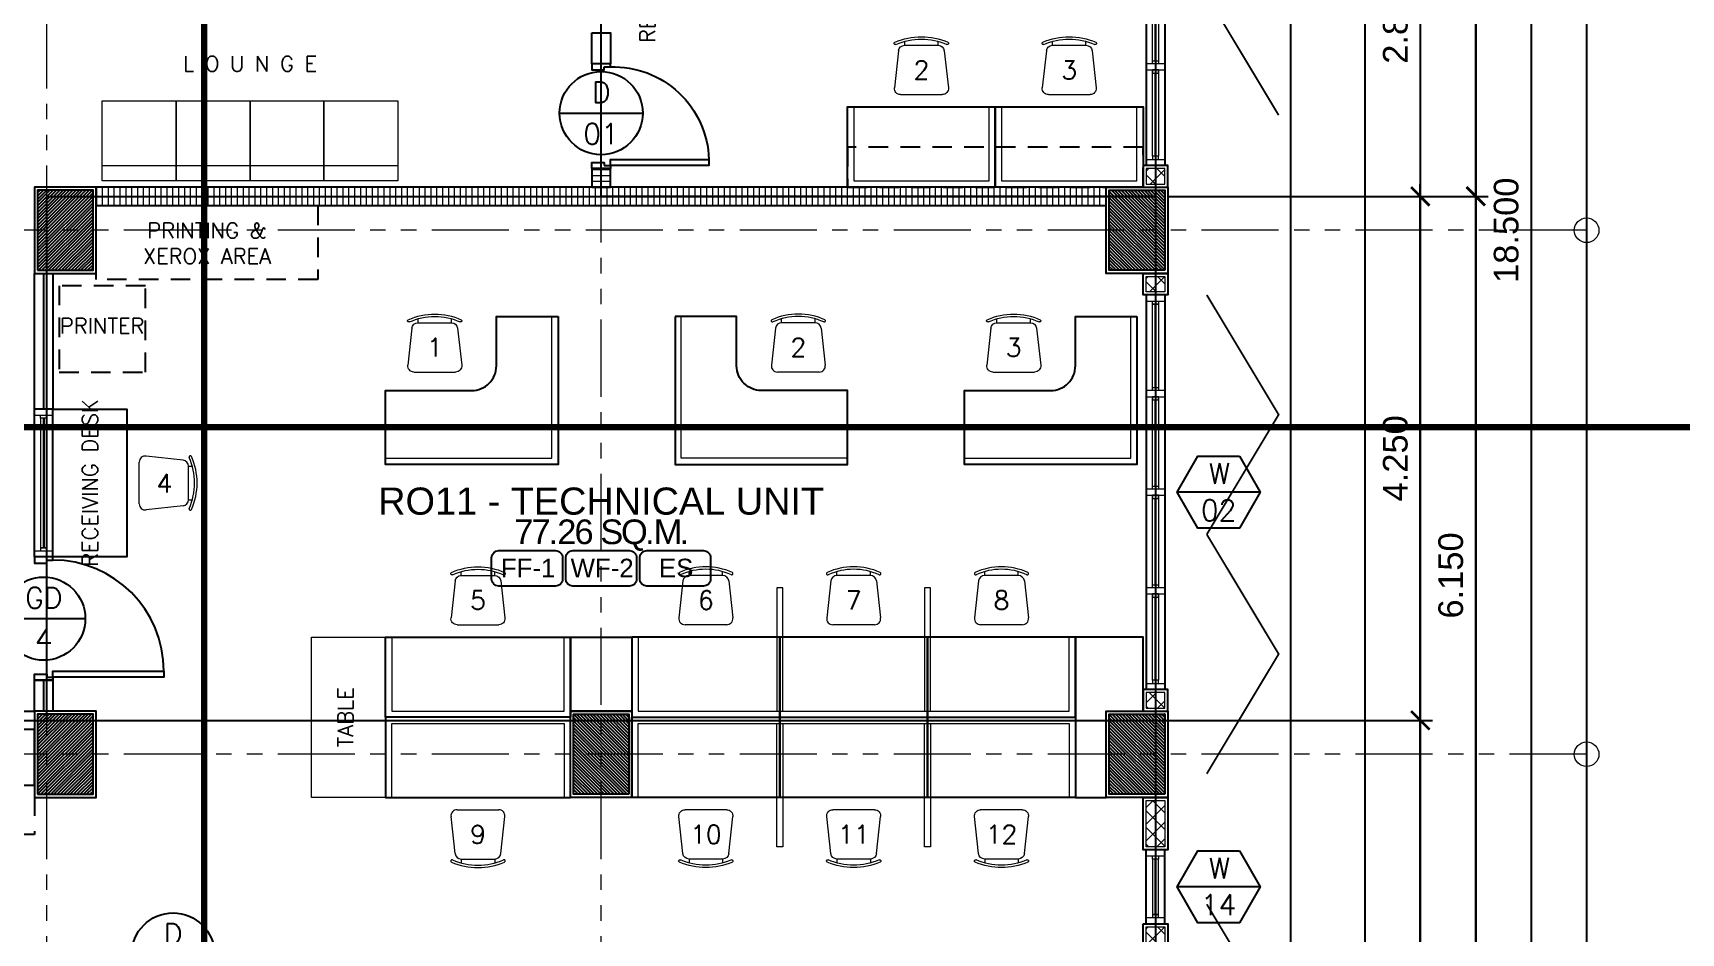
# Model space of a CAD drawing. Header units: metres. Extents: x -12400 to 1, y 0 to 106422.
# Drawn here: x -12069.87 to -12056.49, y 106392.12 to 106399.42 of the extents above; entities that cross this region are included whole.
import ezdxf
from ezdxf.enums import TextEntityAlignment as Align

# ---------------------------------------------------------------- set-up
doc = ezdxf.new("R2010")
doc.units = ezdxf.units.M
doc.header["$PDMODE"] = 35
for name, pattern in [('CENTER', [2, 1.25, -0.25, 0.25, -0.25]), ('DASHED2', [0.375, 0.25, -0.125]), ('HIDDEN2', [4.762499999999999, 3.175, -1.5875]), ('PHANTOM2', [1.25, 0.625, -0.125, 0.125, -0.125, 0.125, -0.125])]:
    doc.linetypes.add(name, pattern=pattern)
for name, color, linetype, lineweight in [('.3', 6, 'Continuous', 30), ('0.1', 1, 'Continuous', 9), ('0.20', 2, 'Continuous', 20), ('A-DIM-100', 8, 'Continuous', 0), ('CHAIR', 45, 'Continuous', 20), ('DIM 001', 251, 'Continuous', 13), ('FURN', 8, 'Continuous', 5), ('FURN 0009', 49, 'Continuous', 9), ('HATCH', 250, 'Continuous', 5), ('W', 140, 'Continuous', 80)]:
    doc.layers.add(name, color=color, linetype=linetype, lineweight=lineweight)
for name, color, linetype in [('1AR', 1, 'Continuous'), ('A-FURNITURE', 1, 'Continuous'), ('AR-WALL', 7, 'Continuous'), ('FIXTURE', 35, 'Continuous'), ('FURNITURE', 1, 'Continuous'), ('SCH-DOOR', 23, 'Continuous'), ('SCH-FLR', 224, 'Continuous'), ('SCH-WIND', 181, 'Continuous'), ('stone', 15, 'Continuous'), ('txt', 2, 'Continuous'), ('WALL', 7, 'Continuous'), ('WINDOW', 1, 'Continuous')]:
    doc.layers.add(name, color=color, linetype=linetype)
doc.layers.add('GUIDELINES', color=206, linetype='Continuous', plot=False)
doc.styles.add('arial', font='arial.ttf')
doc.styles.add('Arial-Bold', font='arial.ttf')
doc.styles.add('ATTR', font='romans.shx', dxfattribs={"width": 0.8, "height": 0.7})
doc.styles.add('DIMTXT-100', font='arial.ttf')
doc.styles.add('swis721', font='swiss.ttf')
doc.styles.add('T-0.15', font='romans.shx', dxfattribs={"height": 0.15})
doc.styles.add('T.25', font='romans.shx', dxfattribs={"height": 0.2})
doc.dimstyles.new('D-100', dxfattribs={"dimtxt": 0.2, "dimasz": 0.15, "dimexe": 0.1, "dimexo": 0.1, "dimgap": 0.1, "dimtad": 1, "dimdec": 3, "dimzin": 4, "dimdsep": 46, "dimtxsty": 'DIMTXT-100', "dimblk": 'ARCHTICK', "dimcen": 0.2, "dimdle": 0.1, "dimclrd": 8, "dimclre": 8, "dimclrt": 2, "dimadec": 0, "dimazin": 1, "dimtfac": 1, "dimtdec": 3, "dimtofl": 0, "dimtmove": 2, "dimatfit": 3, "dimfxl": 1, "dimarcsym": 0})
doc.dimstyles.new('DIM 200', dxfattribs={"dimtxt": 200, "dimasz": 1, "dimexe": 0, "dimexo": 40, "dimgap": 50, "dimtad": 1, "dimtoh": 1, "dimdec": 0, "dimlfac": 2, "dimtxsty": 'swis721', "dimblk": 'CIR', "dimcen": 0, "dimclrd": 155, "dimclre": 155, "dimclrt": 4, "dimadec": 0, "dimazin": 0, "dimtfac": 1, "dimtdec": 0, "dimtix": 1, "dimtmove": 1, "dimatfit": 3, "dimldrblk": 'CIR', "dimfxl": 0, "dimarcsym": 0})

# ---------------------------------------------------------------- blocks, each defined once
blk = doc.blocks.new('CIR')
at = {"color": 4}
blk.add_circle((0, 0), 50, dxfattribs=at)
blk = doc.blocks.new('D-TAG')
at = {"layer": 'SCH-DOOR'}
blk.add_line((-0.2999999999883585, 0), (0.2999999999883585, 0), dxfattribs=at)
blk.add_circle((0, 5.821121362714621e-11), 0.3, dxfattribs=at)
at = {"layer": 'SCH-DOOR', "color": 2, "style": 'T-0.15'}
for tag, p in [('D-TAG', (-7.105427357601002e-14, 0.150000000029106)), ('D-NO', (-7.105427357601002e-14, -0.1499999999709054))]:
    blk.add_attdef(tag, text='', height=0.15, dxfattribs=at).set_placement(p, align=Align.MIDDLE_CENTER)
blk = doc.blocks.new('_ArchTick')
at = {"color": 0, "linetype": 'ByBlock', "const_width": 0.15}
blk.add_lwpolyline([(-0.5, -0.5), (0.5, 0.5)], dxfattribs=at)
blk = doc.blocks.new('*D1867')
at = {"layer": 'DEFPOINTS', "color": 0, "transparency": 16777216}
for p in [(-12060.75441529414, 106407.0702236537), (-12060.75441529411, 106388.5702236537), (-12057.70441529416, 106388.5702236537)]:
    blk.add_point(p, dxfattribs=at)
at = {"layer": 'DIM 001', "color": 8, "lineweight": -2, "transparency": 16777216}
for p, q in [((-12057.70441529416, 106407.1702236537), (-12057.70441529416, 106388.4702236537)), ((-12060.65441529414, 106407.0702236537), (-12057.60441529416, 106407.0702236537)), ((-12060.65441529411, 106388.5702236537), (-12057.60441529416, 106388.5702236537))]:
    blk.add_line(p, q, dxfattribs=at)
at = {"layer": 'DIM 001', "color": 8, "lineweight": -2, "transparency": 16777216, "xscale": 0.15, "yscale": 0.15, "zscale": 0.15}
for p, rotation in [((-12057.70441529416, 106407.0702236537), 90), ((-12057.70441529416, 106388.5702236537), 270)]:
    blk.add_blockref('_ArchTick', p, dxfattribs=dict(at, rotation=rotation))
at = {"layer": 'DIM 001', "color": 2, "transparency": 16777216, "insert": (-12057.90652989167, 106397.8202236537), "char_height": 0.2, "attachment_point": 5, "rotation": 90, "style": 'DIMTXT-100'}
blk.add_mtext('18.500', dxfattribs=at)
blk = doc.blocks.new('*D1870')
at = {"layer": 'DEFPOINTS', "color": 0, "transparency": 16777216}
for p in [(-12060.75441529414, 106398.0952236537), (-12058.15441529416, 106398.0952236537), (-12060.75441529414, 106391.9452236538)]:
    blk.add_point(p, dxfattribs=at)
at = {"layer": 'DIM 001', "color": 8, "lineweight": -2, "transparency": 16777216}
for p, q in [((-12058.15441529416, 106391.8452236538), (-12058.15441529416, 106398.1952236537)), ((-12060.65441529414, 106398.0952236537), (-12058.05441529416, 106398.0952236537)), ((-12060.65441529414, 106391.9452236538), (-12058.05441529416, 106391.9452236538))]:
    blk.add_line(p, q, dxfattribs=at)
at = {"layer": 'DIM 001', "color": 8, "lineweight": -2, "transparency": 16777216, "xscale": 0.15, "yscale": 0.15, "zscale": 0.15}
for p, rotation in [((-12058.15441529416, 106398.0952236537), 90), ((-12058.15441529416, 106391.9452236538), 270)]:
    blk.add_blockref('_ArchTick', p, dxfattribs=dict(at, rotation=rotation))
at = {"layer": 'DIM 001', "color": 2, "transparency": 16777216, "insert": (-12058.35652989167, 106395.0202236537), "char_height": 0.2, "attachment_point": 5, "rotation": 90, "style": 'DIMTXT-100'}
blk.add_mtext('6.150', dxfattribs=at)
blk = doc.blocks.new('*D1871')
at = {"layer": 'DEFPOINTS', "color": 0, "transparency": 16777216}
for p in [(-12060.75441529414, 106404.0702236537), (-12058.15441529417, 106404.0702236537), (-12060.75441529414, 106398.0952236537)]:
    blk.add_point(p, dxfattribs=at)
at = {"layer": 'DIM 001', "color": 8, "lineweight": -2, "transparency": 16777216}
for p, q in [((-12058.15441529417, 106397.9952236537), (-12058.15441529417, 106404.1702236537)), ((-12060.65441529414, 106404.0702236537), (-12058.05441529417, 106404.0702236537)), ((-12060.65441529414, 106398.0952236537), (-12058.05441529417, 106398.0952236537))]:
    blk.add_line(p, q, dxfattribs=at)
at = {"layer": 'DIM 001', "color": 8, "lineweight": -2, "transparency": 16777216, "xscale": 0.15, "yscale": 0.15, "zscale": 0.15}
for p, rotation in [((-12058.15441529417, 106404.0702236537), 90), ((-12058.15441529417, 106398.0952236537), 270)]:
    blk.add_blockref('_ArchTick', p, dxfattribs=dict(at, rotation=rotation))
at = {"layer": 'DIM 001', "color": 2, "transparency": 16777216, "insert": (-12058.35652989168, 106401.0827236537), "char_height": 0.2, "attachment_point": 5, "rotation": 90, "style": 'DIMTXT-100'}
blk.add_mtext('5.975', dxfattribs=at)
blk = doc.blocks.new('*D1874')
at = {"layer": 'DEFPOINTS', "color": 0, "transparency": 16777216}
for p in [(-12065.25441529414, 106400.9452236537), (-12060.75441529414, 106398.0952236537), (-12058.60441529416, 106398.0952236537)]:
    blk.add_point(p, dxfattribs=at)
at = {"layer": 'DIM 001', "color": 8, "lineweight": -2, "transparency": 16777216}
for p, q in [((-12065.15441529414, 106400.9452236537), (-12058.50441529416, 106400.9452236537)), ((-12058.60441529416, 106401.0452236538), (-12058.60441529416, 106397.9952236537)), ((-12060.65441529414, 106398.0952236537), (-12058.50441529416, 106398.0952236537))]:
    blk.add_line(p, q, dxfattribs=at)
at = {"layer": 'DIM 001', "color": 8, "lineweight": -2, "transparency": 16777216, "xscale": 0.15, "yscale": 0.15, "zscale": 0.15}
for p, rotation in [((-12058.60441529416, 106400.9452236537), 90), ((-12058.60441529416, 106398.0952236537), 270)]:
    blk.add_blockref('_ArchTick', p, dxfattribs=dict(at, rotation=rotation))
at = {"layer": 'DIM 001', "color": 2, "transparency": 16777216, "insert": (-12058.80652989168, 106399.5202236537), "char_height": 0.2, "attachment_point": 5, "rotation": 90, "style": 'DIMTXT-100'}
blk.add_mtext('2.850', dxfattribs=at)
blk = doc.blocks.new('*D1876')
at = {"layer": 'DEFPOINTS', "color": 0, "transparency": 16777216}
for p in [(-12069.75441529414, 106393.8452236537), (-12058.60441529416, 106393.8452236537), (-12060.75441529412, 106389.5702236539)]:
    blk.add_point(p, dxfattribs=at)
at = {"layer": 'DIM 001', "color": 8, "lineweight": -2, "transparency": 16777216}
for p, q in [((-12069.65441529414, 106393.8452236537), (-12058.50441529416, 106393.8452236537)), ((-12058.60441529416, 106389.4702236539), (-12058.60441529416, 106393.9452236537)), ((-12060.65441529412, 106389.5702236539), (-12058.50441529416, 106389.5702236539))]:
    blk.add_line(p, q, dxfattribs=at)
at = {"layer": 'DIM 001', "color": 8, "lineweight": -2, "transparency": 16777216, "xscale": 0.15, "yscale": 0.15, "zscale": 0.15}
for p, rotation in [((-12058.60441529416, 106393.8452236537), 90), ((-12058.60441529416, 106389.5702236539), 270)]:
    blk.add_blockref('_ArchTick', p, dxfattribs=dict(at, rotation=rotation))
at = {"layer": 'DIM 001', "color": 2, "transparency": 16777216, "insert": (-12058.80652989168, 106391.7077236538), "char_height": 0.2, "attachment_point": 5, "rotation": 90, "style": 'DIMTXT-100'}
blk.add_mtext('4.275', dxfattribs=at)
blk = doc.blocks.new('*D1855')
at = {"layer": 'DEFPOINTS', "color": 0, "transparency": 16777216}
for p in [(-12071.27941529413, 106398.7202236537), (-12069.75441529414, 106388.5702236537), (-12071.27941529413, 106385.3202236537)]:
    blk.add_point(p, dxfattribs=at)
at = {"layer": 'DIM 001', "color": 8, "lineweight": -2, "transparency": 16777216}
for p, q in [((-12071.27941529413, 106398.6202236537), (-12071.27941529413, 106385.2202236537)), ((-12069.75441529414, 106388.4702236537), (-12069.75441529414, 106385.2202236537)), ((-12069.65441529414, 106385.3202236537), (-12071.37941529413, 106385.3202236537))]:
    blk.add_line(p, q, dxfattribs=at)
at = {"layer": 'DIM 001', "color": 8, "lineweight": -2, "transparency": 16777216, "xscale": 0.15, "yscale": 0.15, "zscale": 0.15, "rotation": 180}
blk.add_blockref('_ArchTick', (-12071.27941529413, 106385.3202236537), dxfattribs=at)
at = {"layer": 'DIM 001', "color": 8, "lineweight": -2, "transparency": 16777216, "xscale": 0.15, "yscale": 0.15, "zscale": 0.15}
blk.add_blockref('_ArchTick', (-12069.75441529414, 106385.3202236537), dxfattribs=at)
at = {"layer": 'DIM 001', "color": 2, "transparency": 16777216, "insert": (-12070.51691529413, 106385.5223382512), "char_height": 0.2, "attachment_point": 5, "style": 'DIMTXT-100'}
blk.add_mtext('1.525', dxfattribs=at)
blk = doc.blocks.new('A$C1B753C5A')
at = {"layer": 'WALL'}
h = blk.add_hatch(dxfattribs=at)
h.set_pattern_fill('ANSI31', color=250, scale=0.15)
h.set_pattern_definition([(45, (-1494.388102653662, 303.0677240852394), (-0.01325825214724777, 0.01325825214724777), [])])
h.paths.add_polyline_path([(0.4750000000001364, 0.6749999999999545), (0.02500000000009089, 0.6749999999999545), (0.02500000000009095, 0.02499999999997721), (0.4750000000001364, 0.02499999999997721)])
at = {"color": 7}
blk.add_lwpolyline([(0, 0), (0.5000000000002274, 0), (0.5000000000002274, 0.6999999999999318), (0, 0.6999999999999318)], close=True, dxfattribs=at)
at = {"layer": 'stone', "color": 5}
blk.add_lwpolyline([(0.02500000000009095, 0.02499999999997726), (0.4750000000001364, 0.02499999999997726), (0.4750000000001364, 0.6749999999999545), (0.02500000000009095, 0.6749999999999545)], close=True, dxfattribs=at)
blk = doc.blocks.new('COLUMNS2F')
for p in [(-12146.05441529414, 106334.6499565114), (-12146.05441529414, 106330.3999565114)]:
    blk.add_blockref('A$C1B753C5A', p)
at = {"xscale": -1}
for p in [(-12136.85441529414, 106334.6499565114), (-12141.20441529414, 106330.3999565114), (-12136.85441529414, 106330.3999565114)]:
    blk.add_blockref('A$C1B753C5A', p, dxfattribs=at)
blk = doc.blocks.new('A$C5BEE79EC')
at = {"layer": 'FIXTURE', "color": 3}
for points in [[(-0.1000000000003638, 0.8250000000008413), (-0.1500000000000909, 0.8250000000008413), (-0.1500000000000909, 0.850000000001387), (0, 0.850000000001387), (0, 0.8000000000002956), (-0.1000000000003638, 0.8000000000002956), (-0.1000000000003638, 0.8250000000008413)], [(-0.1000000000003638, 0.0250000000005457), (-0.1500000000000909, 0.0250000000005457), (-0.1500000000000909, 0), (0, 0), (0, 0.05000000000109139), (-0.1000000000003638, 0.05000000000109139), (-0.1000000000003638, 0.0250000000005457)]]:
    blk.add_lwpolyline(points, dxfattribs=at)
at = {"layer": 'FIXTURE', "color": 2, "ltscale": 0.3}
blk.add_lwpolyline([(-0.1500000000000909, 0.0250000000005457), (-0.1500000000000909, 0.0750000000007276), (-0.9500000000003865, 0.0750000000007276), (-0.9500000000003865, 0.0250000000005457)], close=True, dxfattribs=at)
at = {"layer": 'FIXTURE', "color": 1}
blk.add_arc((-0.1750000000002387, 0.05000000000063665), 0.7754031209637504, 88.15238973399559, 178.1523897339972, dxfattribs=at)
blk = doc.blocks.new('new chair')
at = {"layer": 'FURN 0009', "color": 1, "lineweight": 9}
for p, q in [((-135.8034158992814, 400), (-135.803415899165, 431.6333479945315)), ((135.8034158993978, 400), (135.8034158993978, 431.6333479944151)), ((-185.4976026327349, 355.5215763038723), (-218.8309359660489, 55.52157630375586)), ((135.8034158993978, 400), (-135.8034158992814, 400)), ((185.4976026370423, 355.5215763018932), (218.8309359704144, 55.52157630189322)), ((169.1367492326535, 2.328306436538696e-10), (-169.1367492326535, 2.328306436538696e-10))]:
    blk.add_line(p, q, dxfattribs=at)
for centre, radius, start, end in [((-210.9529411762487, 415.4054511487484), 9.999999999999588, 113.8726975280942, 293.8726975280942), ((0, -61.24999999941792), 531.2499999999792, 66.12730247190576, 113.8726975280942), ((0, -61.24999999941792), 511.2499999999808, 66.12730247190576, 113.8726975280942), ((210.9529411806725, 415.4054511466529), 9.999999999999588, 246.1273024719058, 66.12730247190576), ((-135.803415899165, 350.0000000002328), 49.99999999999812, 90, 173.659808247256), ((135.8034158995142, 350.0000000004657), 49.99999999999812, 6.340191746267892, 90), ((-169.1367492325371, 50.00000000046566), 49.99999999999812, 173.659808247256, 270), ((169.1367492326535, 50.00000000046566), 49.99999999999812, 270, 6.340191746267892)]:
    blk.add_arc(centre, radius, start, end, dxfattribs=at)
blk = doc.blocks.new('A$C16F36A1B')
at = {"layer": 'A-FURNITURE', "color": 15}
blk.add_lwpolyline([(0.6000000000058208, 0.6499999999068677), (0.6000000000058208, 0), (-0.6000000000058208, 0), (-0.6000000000058208, 0.6499999999068677)], close=True, dxfattribs=at)
at = {"layer": 'A-FURNITURE', "color": 2, "lineweight": 0}
blk.add_lwpolyline([(-0.6000000000058208, 0), (-0.6000000000058208, 0.6499999999068677), (0.6000000000058208, 0.6499999999068677), (0.6000000000058208, 0), (0.5500000000065484, 0), (0.5500000000065484, 0.5999999999039574), (-0.5500000000065484, 0.5999999999039574), (-0.5500000000065484, 0)], close=True, dxfattribs=at)
at = {"lineweight": 0, "xscale": -0.001, "yscale": 0.001, "zscale": 0.001, "rotation": 180}
blk.add_blockref('new chair', (-2.91038304567337e-11, -0.1000000000931323), dxfattribs=at)
blk = doc.blocks.new('A$C44F45FDA')
at = {"layer": 'A-FURNITURE', "color": 15}
for points in [[(-0.6000000000167347, 0.6500000000087311), (-0.6000000000185537, 0), (-1.800000000055661, 0), (-1.800000000052023, 0.6500000000087311)], [(0.6000000000203727, 0.6499999999941792), (0.6000000000185537, 0), (-0.6000000000185537, 0), (-0.6000000000167347, 0.6499999999941792)], [(1.80000000005748, 0.6499999999941792), (1.800000000055661, 0), (0.6000000000185537, 0), (0.6000000000203727, 0.6499999999941792)]]:
    blk.add_lwpolyline(points, close=True, dxfattribs=at)
at = {"layer": 'A-FURNITURE', "color": 2, "lineweight": 0}
blk.add_lwpolyline([(-1.75000000005457, 0), (-1.750000000052751, 0.5999999999912689), (1.750000000058208, 0.5999999999912689), (1.750000000058208, 0), (1.80000000005748, 0), (1.80000000005748, 0.6499999999941792), (-1.800000000052023, 0.6499999999941792), (-1.800000000055661, 0)], close=True, dxfattribs=at)
for points in [[(-0.5750000000170985, 0.6000000000058208), (-0.5750000000170985, -0.4000000000087311), (-0.6250000000163709, -0.4000000000087311), (-0.6250000000163709, 0.6000000000058208)], [(0.6250000000200089, 0.5999999999912689), (0.6250000000200089, -0.4000000000087311), (0.5750000000207365, -0.4000000000087311), (0.5750000000207365, 0.5999999999912689)]]:
    blk.add_lwpolyline(points, dxfattribs=at)
at = {"lineweight": 0, "xscale": -0.001, "yscale": 0.001, "zscale": 0.001, "rotation": 180}
for p in [(-1.200000000002547, -0.1000000000058208), (3.456079866737127e-11, -0.1000000000058208), (1.200000000071668, -0.1000000000203727)]:
    blk.add_blockref('new chair', p, dxfattribs=at)
blk = doc.blocks.new('A$C5EB00BB3')
at = {"layer": 'A-FURNITURE', "color": 15}
blk.add_lwpolyline([(-1.19999999999709, 0), (0, 0), (0, 1.399999999999636), (-0.6000000000058208, 1.399999999999636), (-0.6000000000058208, 0.7000000000007276, -0.414213562373095), (-0.8000000000029104, 0.5), (-1.19999999999709, 0.5), (-1.19999999999709, 0)], format="xyb", dxfattribs=at)
at = {"layer": 'A-FURNITURE', "color": 2, "lineweight": 0}
blk.add_lwpolyline([(-1.19999999999709, 0), (0, 0), (0, 1.399999999999636), (-0.05000000000291038, 1.399999999999636), (-0.05000000000291038, 0.0499999999992724), (-1.19999999999709, 0.0499999999992724)], close=True, dxfattribs=at)
at = {"lineweight": 0, "xscale": 0.001000000000000001, "yscale": 0.001000000000000001, "zscale": 0.001000000000000001, "rotation": 90}
blk.add_blockref('new chair', (-0.75, 1.000696446863003), dxfattribs=at)
blk = doc.blocks.new('A$C47FA55FB')
at = {"layer": 'A-FURNITURE', "color": 15}
blk.add_lwpolyline([(0.750000000005457, 0.6499999999068677), (0.750000000005457, 0), (-0.750000000005457, 0), (-0.750000000005457, 0.6499999999068677)], close=True, dxfattribs=at)
at = {"layer": 'A-FURNITURE', "color": 2, "lineweight": 0}
blk.add_lwpolyline([(-0.750000000005457, 0), (-0.750000000005457, 0.6499999999068677), (0.750000000005457, 0.6499999999068677), (0.750000000005457, 0), (0.7000000000061846, 0), (0.7000000000061846, 0.5999999999039574), (-0.7000000000061846, 0.5999999999039574), (-0.7000000000061846, 0)], close=True, dxfattribs=at)
at = {"lineweight": 0, "xscale": -0.001, "yscale": 0.001, "zscale": 0.001, "rotation": 180}
blk.add_blockref('new chair', (0, -0.1000000000931323), dxfattribs=at)
blk = doc.blocks.new('A$C0C291135')
at = {"layer": 'FIXTURE', "color": 3}
for points in [[(0.0249999999996362, -0.02499999999417923), (0.0249999999996362, -0.07499999999708962), (0, -0.07499999999708962), (0, 0.07499999999708962), (0.05000000000109139, 0.07499999999708962), (0.05000000000109139, -0.02499999999417923), (0.0249999999996362, -0.02499999999417923)], [(0.9751240390014573, -0.02499999999417923), (0.9751240390014573, -0.07499999999708962), (1.000124039001093, -0.07499999999708962), (1.000124039001093, 0.07499999999708962), (0.9501240390000021, 0.07499999999708962), (0.9501240390000021, -0.02499999999417923), (0.9751240390014573, -0.02499999999417923)]]:
    blk.add_lwpolyline(points, dxfattribs=at)
at = {"layer": 'FIXTURE', "color": 2, "ltscale": 0.3}
blk.add_lwpolyline([(0.0249999999996362, -0.07499999999708962), (0.0750000000007276, -0.07499999999708962), (0.07499999999708962, -0.9751240390032763), (0.02499999999781721, -0.9751240390032763)], close=True, dxfattribs=at)
at = {"layer": 'FIXTURE', "color": 1}
blk.add_arc((0.0750000000007276, -0.07499999999708962), 0.9001240389999464, 270, 0, dxfattribs=at)
blk = doc.blocks.new('*U527')
at = {"color": 1}
blk.add_lwpolyline([(3.649999999999637, 0), (3.649999999999637, 0.1499999999941792), (0, 0.1499999999941792), (0, 0)], close=True, dxfattribs=at)
at = {"color": 3}
blk.add_lwpolyline([(0, 0.07499999999708962), (3.649999999999637, 0.07499999999708962)], dxfattribs=at)
blk = doc.blocks.new('*U1988')
at = {"color": 1}
blk.add_lwpolyline([(1.100000000013096, 0), (1.100000000013096, 0.1499999999941792), (0, 0.1499999999941792), (0, 0)], close=True, dxfattribs=at)
at = {"color": 3}
blk.add_lwpolyline([(0, 0.07499999999708962), (1.100000000013096, 0.07499999999708962)], dxfattribs=at)
blk = doc.blocks.new('*U1767')
at = {"color": 1}
blk.add_lwpolyline([(0.24987596100982, 0), (0.24987596100982, 0.1499999999941792), (0, 0.1499999999941792), (0, 0)], close=True, dxfattribs=at)
at = {"color": 3}
blk.add_lwpolyline([(0, 0.07499999999708962), (0.24987596100982, 0.07499999999708962)], dxfattribs=at)
blk = doc.blocks.new('*U1765')
at = {"layer": 'HATCH'}
h = blk.add_hatch(dxfattribs=at)
h.set_pattern_fill('ANSI37', color=256, scale=0.03, angle=-180)
h.set_pattern_definition([(225, (-0.6624999999845038, 0), (0.06735192090801863, -0.06735192090801868), []), (314.9999999999999, (-0.6624999999845038, 0), (0.06735192090801868, 0.06735192090801861), [])])
h.paths.add_polyline_path([(0.02500000000873115, 0.1749999999883585), (0.02500000000873115, 0.02499999999417923), (0.4000000000209532, 0.02499999999417923), (0.4000000000209532, 0.1749999999883585)])
blk.add_lwpolyline([(0, 0.1999999999825377), (0, 0), (0.4250000000151324, 0), (0.4250000000151324, 0.1999999999825377)], close=True)
blk.add_lwpolyline([(0.02500000000873115, 0.1749999999883585), (0.02500000000873115, 0.02499999999417923), (0.4000000000209532, 0.02499999999417923), (0.4000000000209532, 0.1749999999883585)], close=True, dxfattribs=at)
blk = doc.blocks.new('*U1776')
at = {"layer": 'HATCH'}
h = blk.add_hatch(dxfattribs=at)
h.set_pattern_fill('ANSI37', color=256, scale=0.03, angle=-180)
h.set_pattern_definition([(225, (-0.9124999999850154, 0), (0.06735192090801863, -0.06735192090801868), []), (314.9999999999999, (-0.9124999999850154, 0), (0.06735192090801868, 0.06735192090801861), [])])
h.paths.add_polyline_path([(0.02500000000873115, 0.1749999999883585), (0.02500000000873115, 0.02499999999417923), (0.1500000000204416, 0.02499999999417923), (0.1500000000204416, 0.1749999999883585)])
blk.add_lwpolyline([(0, 0.1999999999825377), (0, 0), (0.1750000000146208, 0), (0.1750000000146208, 0.1999999999825377)], close=True)
blk.add_lwpolyline([(0.02500000000873115, 0.1749999999883585), (0.02500000000873115, 0.02499999999417923), (0.1500000000204416, 0.02499999999417923), (0.1500000000204416, 0.1749999999883585)], close=True, dxfattribs=at)
blk = doc.blocks.new('*U276')
at = {"layer": 'HATCH'}
h = blk.add_hatch(dxfattribs=at)
h.set_pattern_fill('ANSI31', color=256, scale=0.015, angle=45)
h.set_pattern_definition([(90, (7.112499999979264, 0), (-0.04762500000000001, 0), [])])
h.paths.add_polyline_path([(8.1999999999789, 0), (8.1999999999789, 0.1499999999796273), (0, 0.1499999999796273), (0, 0)])
at = {"color": 3}
blk.add_lwpolyline([(8.1999999999789, 0), (8.1999999999789, 0.1499999999796273), (0, 0.1499999999796273), (0, 0)], close=True, dxfattribs=at)
blk = doc.blocks.new('*U1770')
at = {"layer": 'HATCH'}
h = blk.add_hatch(dxfattribs=at)
h.set_pattern_fill('ANSI37', color=256, scale=0.03, angle=-180)
h.set_pattern_definition([(225, (-0.4875000000051728, 0), (0.06735192090801863, -0.06735192090801868), []), (314.9999999999999, (-0.4875000000051728, 0), (0.06735192090801868, 0.06735192090801861), [])])
h.paths.add_polyline_path([(0.02500000000873115, 0.1749999999883585), (0.02500000000873115, 0.02499999999417923), (0.5750000000002842, 0.02499999999417923), (0.5750000000002842, 0.1749999999883585)])
blk.add_lwpolyline([(0, 0.1999999999825377), (0, 0), (0.5999999999944634, 0), (0.5999999999944634, 0.1999999999825377)], close=True)
blk.add_lwpolyline([(0.02500000000873115, 0.1749999999883585), (0.02500000000873115, 0.02499999999417923), (0.5750000000002842, 0.02499999999417923), (0.5750000000002842, 0.1749999999883585)], close=True, dxfattribs=at)
blk = doc.blocks.new('SECDOWN')
at = {"linetype": 'Continuous'}
for p, q in [((0, -24), (0, 0)), ((0, 0), (26.00000000000001, 0)), ((5, 0), (5, -24)), ((26.00000000000001, 0), (26.00000000000001, -24)), ((26.00000000000001, -24), (0, -24))]:
    blk.add_line(p, q, dxfattribs=at)
at = {"style": 'ATTR', "width": 0.8, "flags": 9}
blk.add_attdef('ESTCODE', (0, 0), '', height=0.7, dxfattribs=at)
blk = doc.blocks.new('A$Cecf548ae')
at = {"layer": '.3', "color": 3}
blk.add_lwpolyline([(-0.125000000001819, 0.07499999999708962), (-1.174999999999272, 0.07500000001164153)], dxfattribs=at)
at = {"layer": '0.20'}
for points in [[(-1.25, 0), (-1.200000000000728, 0), (-1.200000000000728, 0.1500000000087311), (-1.25, 0.1500000000087311)], [(-0.05000000000109139, 0), (-0.1000000000021828, 0), (-0.1000000000021828, 0.1500000000087311), (-0.05000000000109139, 0.1500000000087311)], [(-1.174999999999272, 0.05000000000291038), (-1.200000000000728, 0.05000000000291038), (-1.200000000000728, 0.1000000000058208), (-1.174999999999272, 0.1000000000058208)], [(-0.125000000001819, 0.05000000000291038), (-0.1000000000021828, 0.05000000000291038), (-0.1000000000021828, 0.1000000000058208), (-0.125000000001819, 0.1000000000058208)]]:
    blk.add_lwpolyline(points, close=True, dxfattribs=at)
at = {"layer": '0.20', "color": 8}
blk.add_lwpolyline([(-1.174999999999272, 0.05000000000291038), (-0.125000000001819, 0.05000000000291038), (-0.125000000001819, 0.1000000000058208), (-1.174999999999272, 0.1000000000058208)], close=True, dxfattribs=at)
at = {"layer": 'WINDOW'}
for p, q in [((-0.05000000000109139, 0.1500000000087311), (-1.25, 0.1500000000087311)), ((-0.05000000000109139, 0), (-1.25, 0))]:
    blk.add_line(p, q, dxfattribs=at)
blk = doc.blocks.new('*U1989')
at = {"color": 1}
blk.add_lwpolyline([(0.2499999999636202, 0), (0.2499999999636202, 0.1499999999941792), (0, 0.1499999999941792), (0, 0)], close=True, dxfattribs=at)
at = {"color": 3}
blk.add_lwpolyline([(0, 0.07499999999708962), (0.2499999999636202, 0.07499999999708962)], dxfattribs=at)
blk = doc.blocks.new('*U1990')
at = {"layer": 'HATCH'}
h = blk.add_hatch(dxfattribs=at)
h.set_pattern_fill('ANSI31', color=256, scale=0.015, angle=45)
h.set_pattern_definition([(90, (-0.9374999999763528, 0), (-0.04762500000000001, 0), [])])
h.paths.add_polyline_path([(0.1500000000232834, 0), (0.1500000000232834, 0.1499999999796273), (0, 0.1499999999796273), (0, 0)])
at = {"color": 3}
blk.add_lwpolyline([(0.1500000000232834, 0), (0.1500000000232834, 0.1499999999796273), (0, 0.1499999999796273), (0, 0)], close=True, dxfattribs=at)
blk = doc.blocks.new('A$C12cb2730')
at = {"layer": '.3', "color": 3}
for points in [[(0.749999999998181, 0.0749999999825377), (0.0750000000007276, 0.07499999999708962)], [(1.549999999999272, 0.0749999996914994), (0.8500000000003638, 0.07499999996798579)], [(2.350000000000364, 0.07499999956053216), (1.650000000001455, 0.0749999996914994)], [(3.125, 0.0749999995023245), (2.450000000002547, 0.07499999956053216)]]:
    blk.add_lwpolyline(points, dxfattribs=at)
at = {"layer": '0.20'}
for points in [[(0, 0.1500000000087311), (0.0499999999992724, 0.1500000000087311), (0.0499999999992724, 0), (0, 0)], [(0.8249999999989086, 0.1499999998777639), (0.7749999999996362, 0.1499999998777639), (0.7749999999996362, -1.309672370553017e-10), (0.8249999999989086, -1.309672370553017e-10)], [(1.625, 0.1499999997467967), (1.575000000000728, 0.1499999997467967), (1.575000000000728, -2.619344741106033e-10), (1.625, -2.619344741106033e-10)], [(2.425000000001091, 0.1499999996303814), (2.375000000001819, 0.1499999996303814), (2.375000000001819, -3.783497959375381e-10), (2.425000000001091, -3.783497959375381e-10)], [(3.200000000000728, 0.1499999994994141), (3.150000000001455, 0.1499999994994141), (3.150000000001455, -5.093170329928398e-10), (3.200000000000728, -5.093170329928398e-10)], [(0.0750000000007276, 0.1000000000058208), (0.0499999999992724, 0.1000000000058208), (0.0499999999992724, 0.05000000000291038), (0.0750000000007276, 0.05000000000291038)], [(0.7749999999996362, 0.09999999980209395), (0.749999999998181, 0.09999999980209395), (0.749999999998181, 0.04999999979918357), (0.7749999999996362, 0.04999999979918357)], [(0.8249999999989086, 0.09999999980209395), (0.8500000000003638, 0.09999999980209395), (0.8500000000003638, 0.04999999979918357), (0.8249999999989086, 0.04999999979918357)], [(1.575000000000728, 0.09999999967112672), (1.549999999999272, 0.09999999967112672), (1.549999999999272, 0.04999999966821633), (1.575000000000728, 0.04999999966821633)], [(1.625, 0.09999999967112672), (1.650000000001455, 0.09999999967112672), (1.650000000001455, 0.04999999966821633), (1.625, 0.04999999966821633)], [(2.375000000001819, 0.0999999995547114), (2.350000000000364, 0.0999999995547114), (2.350000000000364, 0.04999999955180101), (2.375000000001819, 0.04999999955180101)], [(2.425000000001091, 0.0999999995547114), (2.450000000002547, 0.0999999995547114), (2.450000000002547, 0.04999999955180101), (2.425000000001091, 0.04999999955180101)], [(3.125, 0.09999999949650373), (3.150000000001455, 0.09999999949650373), (3.150000000001455, 0.04999999949359335), (3.125, 0.04999999949359335)]]:
    blk.add_lwpolyline(points, close=True, dxfattribs=at)
at = {"layer": '0.20', "color": 8}
for points in [[(0.7749999999996362, 0.04999999998835847), (0.0750000000007276, 0.05000000000291038), (0.0750000000007276, 0.1000000000058208), (0.7749999999996362, 0.09999999999126885)], [(0.8249999999989086, 0.09999999997671694), (1.575000000000728, 0.09999999970023055)], [(1.575000000000728, 0.04999999969732016), (0.8249999999989086, 0.04999999997380655)], [(1.625, 0.09999999970023055), (2.375000000001819, 0.0999999995547114)], [(2.375000000001819, 0.04999999955180101), (1.625, 0.04999999969732016)], [(2.425000000001091, 0.0999999995547114), (3.125, 0.09999999949650373), (3.125, 0.04999999949359335), (2.425000000001091, 0.04999999955180101)]]:
    blk.add_lwpolyline(points, dxfattribs=at)
at = {"layer": 'WINDOW'}
for p, q in [((3.200000000000728, 0.1499999994994141), (0, 0.1500000000087311)), ((3.200000000000728, -5.093170329928398e-10), (0, 0))]:
    blk.add_line(p, q, dxfattribs=at)
blk = doc.blocks.new('FP_5F')
at = {"layer": '.3', "color": 3}
blk.add_lwpolyline([(27.100000000004, 4.79999999931897), (27.100000000004, 5.24999999931606)], dxfattribs=at)
at = {"color": 1, "linetype": 'HIDDEN2', "ltscale": 0.05}
for points in [[(26.99999999999818, 11.02499999995052), (24.5999999999749, 11.02499999995052), (24.5999999999749, 10.69999999999709), (26.99999999999818, 10.69999999999709)], [(18.5, 10.54999999997381), (20.29999999999927, 10.54999999997381), (20.29999999999927, 9.949999999982538), (18.5, 9.949999999982538)], [(18.89999999999782, 9.900124038977083), (18.19999999999709, 9.900124038977083), (18.19999999999709, 9.200124038979993), (18.89999999999782, 9.200124038979993)]]:
    blk.add_lwpolyline(points, close=True, dxfattribs=at)
at = {"color": 1}
for points in [[(26.45000000010987, 5.749999999970896), (26.69999999999891, 5.749999999970896), (26.69999999999891, 6.449999999982538), (27.00000000001637, 6.449999999982538), (27.00000000001637, 7.049999999988358), (26.45000000011169, 7.049999999973807)], [(18, 6.30000000000291), (17.10000000000036, 6.30000000000291), (17.10000000000036, 5.850000000005821), (18, 5.850000000005821)]]:
    blk.add_lwpolyline(points, close=True, dxfattribs=at)
at = {"color": 250, "linetype": 'DASHED2'}
blk.add_lwpolyline([(18, 5.850000000005821), (18, 5.44999999999709), (17.10000000000036, 5.44999999999709), (17.10000000000036, 5.850000000005821)], dxfattribs=at)
at = {"layer": '0.20'}
for points in [[(27.02500000000691, 5.32499999931315), (27.02500000000691, 5.274999999310239), (27.17500000000109, 5.274999999310239), (27.17500000000109, 5.32499999931315)], [(27.07500000000982, 5.24999999931606), (27.07500000000982, 5.274999999310239), (27.12499999999818, 5.274999999310239), (27.12499999999818, 5.24999999931606)], [(27.02500000000691, 4.724999999321881), (27.02500000000691, 4.774999999310239), (27.17500000000109, 4.774999999310239), (27.17500000000109, 4.724999999321881)], [(27.07500000000982, 4.79999999931897), (27.07500000000982, 4.774999999310239), (27.12499999999818, 4.774999999310239), (27.12499999999818, 4.79999999931897)]]:
    blk.add_lwpolyline(points, close=True, dxfattribs=at)
at = {"layer": '0.20', "color": 8}
blk.add_lwpolyline([(27.07500000000982, 5.24999999931606), (27.07500000000982, 4.79999999931897), (27.12499999999818, 4.79999999931897), (27.12499999999818, 5.24999999931606)], close=True, dxfattribs=at)
at = {"layer": '1AR', "color": 1}
blk.add_lwpolyline([(18, 1.000000000160071), (18, 2.91038304567337e-11), (28.19999999999891, 0), (28.19999999999891, 20.69999999998254), (18, 20.69999999998254), (18, 19.69999999998254)], dxfattribs=at)
blk.add_lwpolyline([(18.14999999999236, 8.899999999979627), (18.74999999999272, 8.899999999979627), (18.74999999999272, 7.699999999982538), (18.14999999999236, 7.699999999982538)], close=True, dxfattribs=at)
at = {"layer": 'A-FURNITURE', "lineweight": 0}
blk.add_lwpolyline([(20.84999999998581, 5.749999999956344), (20.24999999998727, 5.749999999956344), (20.24999999998727, 7.049999999857391), (20.84999999998581, 7.049999999857391)], close=True, dxfattribs=at)
at = {"layer": 'FIXTURE', "const_width": 0.015}
blk.add_lwpolyline([(27.51668330130451, 12.25419798678195), (28.09999999991669, 11.28339597358718)], dxfattribs=at)
at = {"layer": 'FIXTURE'}
for points in [[(27.51668330130451, 9.824999999967986, 0.015, 0.015, 0), (28.09999999991669, 8.854197986773215, 0.015, 0.015, 0), (27.51668330130451, 7.883395973563893, 0.015, 0.015, 0)], [(27.51668330130451, 7.883395973563893, 0.015, 0.015, 0), (28.09999999991669, 6.912593960369122, 0.015, 0.015, 0), (27.51668330130451, 5.9417919471598, 0.015, 0.015, 0)], [(27.51668330130451, 4.883208052822738, 0.015, 0.015, 0), (28.09999999991669, 3.912406039627967, 0.015, 0.015, 0), (27.51668330130451, 2.941604026418645, 0.015, 0.015, 0)]]:
    blk.add_lwpolyline(points, format="xyseb", dxfattribs=at)
at = {"layer": 'FURNITURE'}
blk.add_lwpolyline([(22.35000000000218, 7.049999999813735), (22.84999999999854, 7.049999999813735), (22.84999999999854, 6.449999999982538), (22.35000000000218, 6.449999999982538)], close=True, dxfattribs=at)
at = {"layer": 'GUIDELINES'}
for points in [[(1.100000000000364, 19.60000000000582), (10.10000000000036, 19.60000000000582), (10.10000000000036, 18.90000000000873), (18.10000000000036, 18.90000000000873), (18.10000000000036, 19.60000000000582), (27.10000000000036, 19.60000000000582), (27.10000000000036, 1.100000000005821), (18.10000000000036, 1.100000000005821), (18.10000000000036, 2.100000000122236), (10.10000000000036, 2.100000000122236), (10.10000000000036, 1.100000000005821), (1.100000000000364, 1.100000000005821)], [(22.59999999999854, 16.59999999997672), (27.10000000000036, 16.59999999997672), (27.10000000000036, 10.62499999998545), (22.59999999999854, 10.62499999998545)], [(18.10000000000036, 4.475000000005821), (18.10000000000036, 2.099999999991269), (12.95000000000073, 2.099999999991269), (12.95000000000073, 6.374999999985448), (18.10000000000036, 6.374999999985448), (18.10000000000036, 10.62499999998545), (27.10000000000036, 10.62499999998545), (27.10000000000036, 4.475000000005821)]]:
    blk.add_lwpolyline(points, close=True, dxfattribs=at)
at = {"layer": 'WINDOW'}
for p, q in [((27.02500000000691, 4.724999999321881), (27.02500000000691, 5.32499999931315)), ((27.17500000000109, 4.724999999321881), (27.17500000000109, 5.32499999931315))]:
    blk.add_line(p, q, dxfattribs=at)
for name, p in [('COLUMNS2F', (12164.05441529414, -106324.6499565114)), ('A$C44F45FDA', (24.65000000005421, 5.749999999970896))]:
    blk.add_blockref(name, p)
for name, p, xscale, rotation in [('*U1989', (22.52499999997235, 11.69999999998254), -1, 270), ('*U1988', (17.99999999998727, 8.899999999979627), -1, 270), ('*U1776', (27.19999999999891, 9.999999999985448), -1.000000000000013, 90), ('A$C5EB00BB3', (22.24999999998909, 8.450133125807042), -1.000000000000013, 90), ('A$C5EB00BB3', (26.94999999999891, 8.450133125807042), -1.000000000000013, 90), ('A$C44F45FDA', (24.65000000005421, 7.049999999973807), -1, 180), ('*U1767', (18, 6.449999999982538), -1, 270), ('*U527', (14.35000000000036, 6.44999999999709), -1, 180), ('*U1765', (27.19999999998072, 5.749999999330612), -1.000000000000013, 90), ('*U1770', (27.19999999999527, 4.724999999321881), -1.000000000000013, 90)]:
    blk.add_blockref(name, p, dxfattribs=dict(xscale=xscale, rotation=rotation))
for name, p, rotation in [('A$C16F36A1B', (25.19999999998072, 11.34999999990396), 180), ('A$C16F36A1B', (25.19999999998072, 11.34999999990396), 180), ('A$C16F36A1B', (26.39999999999236, 11.34999999990396), 180), ('A$C16F36A1B', (26.39999999999236, 11.34999999990396), 180), ('*U1776', (27.19999999999891, 10.69999999999709), 90), ('A$C5EB00BB3', (23.19999999999891, 8.450133125807042), 270), ('A$C0C291135', (18.07499999999891, 6.69987596097053), 90), ('A$C47FA55FB', (21.59999999999309, 7.049999999813735), 180), ('*U1776', (27.19999999999891, 6.449999999269494), 90)]:
    blk.add_blockref(name, p, dxfattribs=dict(rotation=rotation))
at = {"color": 1, "rotation": 90}
blk.add_blockref('*U1990', (22.67499999998836, 10.69999999998254), dxfattribs=at)
at = {"color": 1}
blk.add_blockref('*U276', (18.5, 10.55000000000291), dxfattribs=at)
at = {"lineweight": 0, "xscale": 0.001, "yscale": 0.001, "zscale": 0.001, "rotation": 270}
blk.add_blockref('new chair', (18.85000000008586, 8.299999999973807), dxfattribs=at)
at = {"xscale": -1}
blk.add_blockref('A$C47FA55FB', (21.59999999999309, 5.749999999985448), dxfattribs=at)
at = {"layer": 'AR-WALL'}
for name, p, rotation in [('A$C12cb2730', (27.17499999950269, 10.8749999992433), 90), ('A$C12cb2730', (27.17499999950269, 6.624999999970896), 90), ('A$Cecf548ae', (17.99999999998727, 7.649999999979627), 270)]:
    blk.add_blockref(name, p, dxfattribs=dict(at, rotation=rotation))
at = {"layer": 'CHAIR', "linetype": 'ByBlock', "lineweight": 13, "xscale": 0.02500000000000044, "yscale": 0.02500000000000044, "zscale": 0.02500000000000044, "rotation": 90}
for p in [(18.54999999999927, 10.7499999999709), (19.14999999999964, 10.7499999999709), (19.75, 10.7499999999709), (20.34999999999854, 10.7499999999709)]:
    blk.add_blockref('SECDOWN', p, dxfattribs=at)
at = {"layer": 'WALL', "xscale": -1}
blk.add_blockref('A$C5BEE79EC', (22.52499999999964, 10.84999999997672), dxfattribs=at)
at = {"layer": '0.1', "color": 2, "char_height": 0.125, "attachment_point": 5, "rotation": 89.99999999999993, "style": 'T.25'}
for s, width, heights, insert in [('{\\C3;RECEIVING DESK}', 1.286489697929028, [0], (22.9754127152537, 12.55000000006112)), ('{\\C3;RECEIVING DESK}', 1.286489697929028, [0], (18.45041271525406, 8.299999999973807)), ('{\\C3;TABLE}', 1.704341994513925, [0.537500000005815], (20.52500000003783, 6.399999999892316))]:
    blk.add_mtext_dynamic_manual_height_columns(s, width=width, gutter_width=1, heights=heights, dxfattribs=dict(at, insert=insert))
at = {"layer": '0.1', "color": 2, "char_height": 0.125, "attachment_point": 5, "style": 'T.25'}
for s, width, heights, insert in [('{\\C3;L O U N G E}', 2.897335484663018, [0.537500000005815], (19.75, 11.69999999996799)), ('{\\C3;PRINTING & XEROX AREA}', 1.704341994513925, [0], (19.40073417130952, 10.24355808988912)), ('{\\C3;PRINTER}', 1.704341994513925, [0.537500000005815], (18.54999999999927, 9.575000000026193))]:
    blk.add_mtext_dynamic_manual_height_columns(s, width=width, gutter_width=1, heights=heights, dxfattribs=dict(at, insert=insert))
at = {"layer": '0.1', "color": 2, "insert": (28.39999999999418, 10.34999999997672), "char_height": 0.22, "attachment_point": 5, "rotation": 89.99999999999983}
blk.add_mtext_dynamic_manual_height_columns('{\\Fx-hlvm1s|c0;\\W0.9;\\T0.9;\\C3;LN OF LEDGE}', width=5150.828219755791, gutter_width=1, heights=[0], dxfattribs=at)
at = {"layer": 'FURN', "char_height": 0.15, "attachment_point": 5, "style": 'T.25'}
for s, insert in [('2', (25.200000000008, 11.64999999995052)), ('3', (26.40000000001965, 11.64999999995052)), ('1', (21.24930355312426, 9.400133125760476)), ('2', (24.20069644686009, 9.400133125760476)), ('3', (25.94930355313409, 9.400133125760476)), ('4', (19.05552157638522, 8.297835730627412)), ('5', (21.59999999999127, 7.349999999860302)), ('6', (23.45000000004984, 7.349999999787542)), ('7', (24.65000000008695, 7.349999999787542)), ('8', (25.85000000012406, 7.349999999802094)), ('9', (21.59999999999127, 5.449999999953434)), ('10', (23.45000000004984, 5.450000000026193)), ('11', (24.65000000008695, 5.450000000026193)), ('12', (25.85000000012406, 5.450000000011642))]:
    blk.add_mtext_dynamic_manual_height_columns(s, width=0.5027727363153642, gutter_width=1, heights=[0.1500000000000001], dxfattribs=dict(at, insert=insert))
blk = doc.blocks.new('*D1972')
at = {"layer": 'AR-WALL', "color": 8, "lineweight": -2, "transparency": 16777216}
for p, q in [((-12058.60441529414, 106393.7452236538), (-12058.60441529414, 106398.1952236538)), ((-12060.55441529414, 106398.0952236538), (-12058.50441529414, 106398.0952236538)), ((-12069.75441529414, 106393.8452236538), (-12058.50441529414, 106393.8452236538))]:
    blk.add_line(p, q, dxfattribs=at)
at = {"layer": 'DEFPOINTS', "color": 0, "transparency": 16777216}
for p in [(-12060.65441529414, 106398.0952236538), (-12058.60441529414, 106398.0952236538), (-12069.85441529414, 106393.8452236538)]:
    blk.add_point(p, dxfattribs=at)
at = {"layer": 'AR-WALL', "color": 8, "lineweight": -2, "transparency": 16777216, "xscale": 0.15, "yscale": 0.15, "zscale": 0.15}
for p, rotation in [((-12058.60441529414, 106398.0952236538), 90), ((-12058.60441529414, 106393.8452236538), 270)]:
    blk.add_blockref('_ArchTick', p, dxfattribs=dict(at, rotation=rotation))
at = {"layer": 'AR-WALL', "color": 2, "transparency": 16777216, "insert": (-12058.80652989166, 106395.9702236537), "char_height": 0.2, "attachment_point": 5, "rotation": 90, "style": 'DIMTXT-100'}
blk.add_mtext('4.250', dxfattribs=at)
blk = doc.blocks.new('W-TAG')
at = {"layer": 'SCH-WIND'}
blk.add_line((-0.2999999999883585, 1.4210854715202e-14), (0.2999999999883585, -1.4210854715202e-14), dxfattribs=at)
blk.add_lwpolyline([(-0.1500000000232831, 0.2598076211288429), (-0.3000000000465661, 1.4210854715202e-14), (-0.1500000000232831, -0.2598076211288429), (0.1499999999650754, -0.2598076211288429), (0.2999999999883585, -1.4210854715202e-14), (0.1499999999650754, 0.2598076211288429)], close=True, dxfattribs=at)
at = {"layer": 'SCH-WIND', "color": 2, "style": 'T-0.15'}
for tag, p in [('W-TAG', (-0.005861362880693832, 0.1346037882111908)), ('W-NO', (-1.4210854715202e-14, -0.1299038105644215))]:
    blk.add_attdef(tag, text='', height=0.15, dxfattribs=at).set_placement(p, align=Align.MIDDLE_CENTER)
blk = doc.blocks.new('GRID1')
at = {"color": 6, "linetype": 'PHANTOM2'}
for points in [[(-12143.25441529414, 106384.7702236537), (-12143.25441529414, 106412.5702236537)], [(-12138.75441529414, 106384.7702236537), (-12138.75441529414, 106412.5702236537)], [(-12134.25441529414, 106384.7702236537), (-12134.25441529414, 106412.5702236537)], [(-12130.75441529413, 106398.6202236537), (-12163.75441529414, 106398.6202236537)], [(-12130.75441529413, 106394.3702236537), (-12163.75441529414, 106394.3702236537)]]:
    blk.add_leader(points, dimstyle='DIM 200', override={"dimasz": 0.002, "dimgap": 60, "dimtad": 0}, dxfattribs=at)

msp = doc.modelspace()

# ---------------------------------------------------------------- linework, layer by layer
at = {"layer": 'GUIDELINES'}
for points in [[(-12090.25441529414, 106411.7702236537), (-12057.25441529413, 106411.7702236537), (-12057.25441529413, 106383.9702236537), (-12090.25441529414, 106383.9702236537)], [(-12089.80441529414, 106411.3202236537), (-12057.70441529413, 106411.3202236537), (-12057.70441529413, 106384.4202236537), (-12089.80441529414, 106384.4202236537)], [(-12089.35441529414, 106410.8702236537), (-12058.15441529413, 106410.8702236537), (-12058.15441529413, 106384.8702236537), (-12089.35441529414, 106384.8702236537)], [(-12088.90441529414, 106410.4202236537), (-12058.60441529413, 106410.4202236537), (-12058.60441529413, 106385.3202236537), (-12088.90441529414, 106385.3202236537)], [(-12088.90441529414, 106410.4202236537), (-12058.60441529413, 106410.4202236537), (-12058.60441529413, 106385.3202236537), (-12088.90441529414, 106385.3202236537)], [(-12088.45441529414, 106409.9702236537), (-12059.05441529413, 106409.9702236537), (-12059.05441529413, 106385.7702236537), (-12088.45441529414, 106385.7702236537)]]:
    msp.add_lwpolyline(points, close=True, dxfattribs=at)
at = {"layer": 'SCH-FLR', "color": 1}
for points in [[(-12065.62501529412, 106394.9338579809), (-12066.08581529415, 106394.9338579809, -0.414213562373095), (-12066.14341529411, 106394.9914579809), (-12066.14341529411, 106395.1642579809, -0.414213562373095), (-12066.08581529415, 106395.2218579809), (-12065.62501529412, 106395.2218579809, -0.414213562373095), (-12065.56741529411, 106395.1642579809), (-12065.56741529411, 106394.9914579809, -0.414213562373095)], [(-12065.02401529412, 106394.9338579809), (-12065.48481529415, 106394.9338579809, -0.414213562373095), (-12065.54241529411, 106394.9914579809), (-12065.54241529411, 106395.1642579809, -0.414213562373095), (-12065.48481529415, 106395.2218579809), (-12065.02401529412, 106395.2218579809, -0.414213562373095), (-12064.96641529411, 106395.1642579809), (-12064.96641529411, 106394.9914579809, -0.414213562373095)], [(-12064.42301529412, 106394.9338579809), (-12064.88381529415, 106394.9338579809, -0.414213562373095), (-12064.94141529411, 106394.9914579809), (-12064.94141529411, 106395.1642579809, -0.414213562373095), (-12064.88381529415, 106395.2218579809), (-12064.42301529412, 106395.2218579809, -0.414213562373095), (-12064.36541529411, 106395.1642579809), (-12064.36541529411, 106394.9914579809, -0.414213562373095)]]:
    msp.add_lwpolyline(points, format="xyb", close=True, dxfattribs=at)
at = {"layer": 'W', "linetype": 'CENTER', "ltscale": 1.2, "const_width": 0.05}
for points in [[(-12068.47771261548, 106412.6702236537), (-12068.47771261548, 106383.271021616), (-12068.47771261548, 106383.271021616), (-12068.47771261548, 106383.271021616)], [(-12091.1544152944, 106396.2235543709), (-12022.41296792597, 106396.2235543709), (-12022.41296792597, 106396.2235543709), (-12022.57290731897, 106396.2235543709)]]:
    msp.add_lwpolyline(points, dxfattribs=at)

# ---------------------------------------------------------------- block references
at = {"color": 1}
msp.add_blockref('FP_5F', (-12087.85441529414, 106387.4702236537), dxfattribs=at)
at = {"layer": 'A-DIM-100'}
msp.add_blockref('GRID1', (73.50000000000182, -0.8000000000029104), dxfattribs=at)
msp.add_blockref('GRID1', (73.50000000000182, -0.8000000000029104), dxfattribs=at)
at = {"layer": 'SCH-WIND', "xscale": 1.125, "yscale": 1.125, "zscale": 1.125}
for p, values in [((-12065.25441529414, 106398.7703476927), {'D-NO': '01', 'D-TAG': 'D'}), ((-12069.77941529414, 106394.6702236537), {'D-NO': '4', 'D-TAG': 'GD'}), ((-12068.72941529419, 106391.9452236537), {'D-NO': '02', 'D-TAG': 'D'})]:
    msp.add_blockref('D-TAG', p, dxfattribs=at).add_auto_attribs(values)
at = {"layer": 'SCH-WIND', "color": 2}
ref = msp.add_blockref('W-TAG', (-12060.24191529435, 106395.6952236537), dxfattribs=dict(at, xscale=-1.125000000042443, yscale=1.125000000042443, zscale=1.125000000042443))
ref.add_attrib('W-NO', '02', dxfattribs={"color": 2, "height": 0.1687500000063664, "style": 'T-0.15'}).set_placement((-12060.24191529435, 106395.5490818668), align=Align.MIDDLE_CENTER)
ref.add_attrib('W-TAG', 'W', dxfattribs={"color": 2, "height": 0.1687500000063664, "style": 'T-0.15'}).set_placement((-12060.23532126111, 106395.8466529155), align=Align.MIDDLE_CENTER)
ref = msp.add_blockref('W-TAG', (-12060.24191529411, 106392.495223653), dxfattribs=dict(at, xscale=-1.125000000042443, yscale=1.125000000042443, zscale=1.125000000042443))
ref.add_attrib('W-NO', '14', dxfattribs={"color": 2, "height": 0.1687500000063664, "style": 'T-0.15'}).set_placement((-12060.24191529411, 106392.3490818661), align=Align.MIDDLE_CENTER)
ref.add_attrib('W-TAG', 'W', dxfattribs={"color": 2, "height": 0.1687500000063664, "style": 'T-0.15'}).set_placement((-12060.23532126086, 106392.6466529148), align=Align.MIDDLE_CENTER)

# ---------------------------------------------------------------- texts
at = {"linetype": 'Continuous', "attachment_point": 5, "style": 'arial'}
for s, width, insert, char_height in [('\\pxse0.75,t28;{\\C4;RO11 - TECHNICAL UNIT}', 4.269730079599598, (-12065.25441529414, 106395.6218579808), 0.22), ('\\pxse0.75,t28;{\\T0.9;\\C3;77.26 SQ.M.}', 6.084194777119323, (-12065.25441529414, 106395.3468579809), 0.2)]:
    msp.add_mtext_dynamic_manual_height_columns(s, width=width, gutter_width=0.001, heights=[0], dxfattribs=dict(at, insert=insert, char_height=char_height))
at = {"layer": 'txt', "color": 6, "linetype": 'Continuous', "char_height": 0.15, "width": 0.4656548431105184, "attachment_point": 2, "style": 'Arial-Bold'}
for s, insert in [('{\\C2;FF-1}', (-12065.84729239318, 106395.1559701535)), ('{\\C2;WF-2}', (-12065.24629239318, 106395.1559701535)), ('{\\C2;ES}', (-12064.64529239318, 106395.1559701535))]:
    msp.add_mtext(s, dxfattribs=dict(at, insert=insert))

# ---------------------------------------------------------------- dimensions: what is measured, and where the dimension line sits
at = {"layer": 'AR-WALL'}
dim = msp.add_linear_dim(base=(-12058.60441529414, 106398.0952236538), p1=(-12069.85441529414, 106393.8452236537), p2=(-12060.65441529414, 106398.0952236537), angle=90, dimstyle='D-100', dxfattribs=at)
dim.commit()
dim.dimension.update_dxf_attribs({"geometry": '*D1972', "text_midpoint": (-12058.80652989166, 106395.9702236537)})
at = {"layer": 'DIM 001'}
for base, p1, p2, picture, middle in [((-12057.70441529416, 106388.5702236537), (-12060.75441529414, 106407.0702236537), (-12060.75441529411, 106388.5702236537), '*D1867', (-12057.90652989167, 106397.8202236537)), ((-12058.15441529417, 106404.0702236537), (-12060.75441529414, 106398.0952236537), (-12060.75441529414, 106404.0702236537), '*D1871', (-12058.35652989168, 106401.0827236537)), ((-12058.60441529416, 106398.0952236537), (-12065.25441529414, 106400.9452236537), (-12060.75441529414, 106398.0952236537), '*D1874', (-12058.80652989168, 106399.5202236537)), ((-12058.15441529416, 106398.0952236537), (-12060.75441529414, 106391.9452236537), (-12060.75441529414, 106398.0952236537), '*D1870', (-12058.35652989167, 106395.0202236537)), ((-12058.60441529416, 106393.8452236537), (-12060.75441529412, 106389.5702236538), (-12069.75441529414, 106393.8452236537), '*D1876', (-12058.80652989168, 106391.7077236538))]:
    dim = msp.add_linear_dim(base=base, p1=p1, p2=p2, angle=90, dimstyle='D-100', dxfattribs=at)
    dim.commit()
    dim.dimension.update_dxf_attribs({"geometry": picture, "text_midpoint": middle})
dim = msp.add_linear_dim(base=(-12071.27941529413, 106385.3202236537), p1=(-12069.75441529414, 106388.5702236537), p2=(-12071.27941529413, 106398.7202236537), dimstyle='D-100', dxfattribs=at)
dim.commit()
dim.dimension.update_dxf_attribs({"geometry": '*D1855', "text_midpoint": (-12070.51691529413, 106385.5223382512)})

doc.saveas('drawing.dxf')
